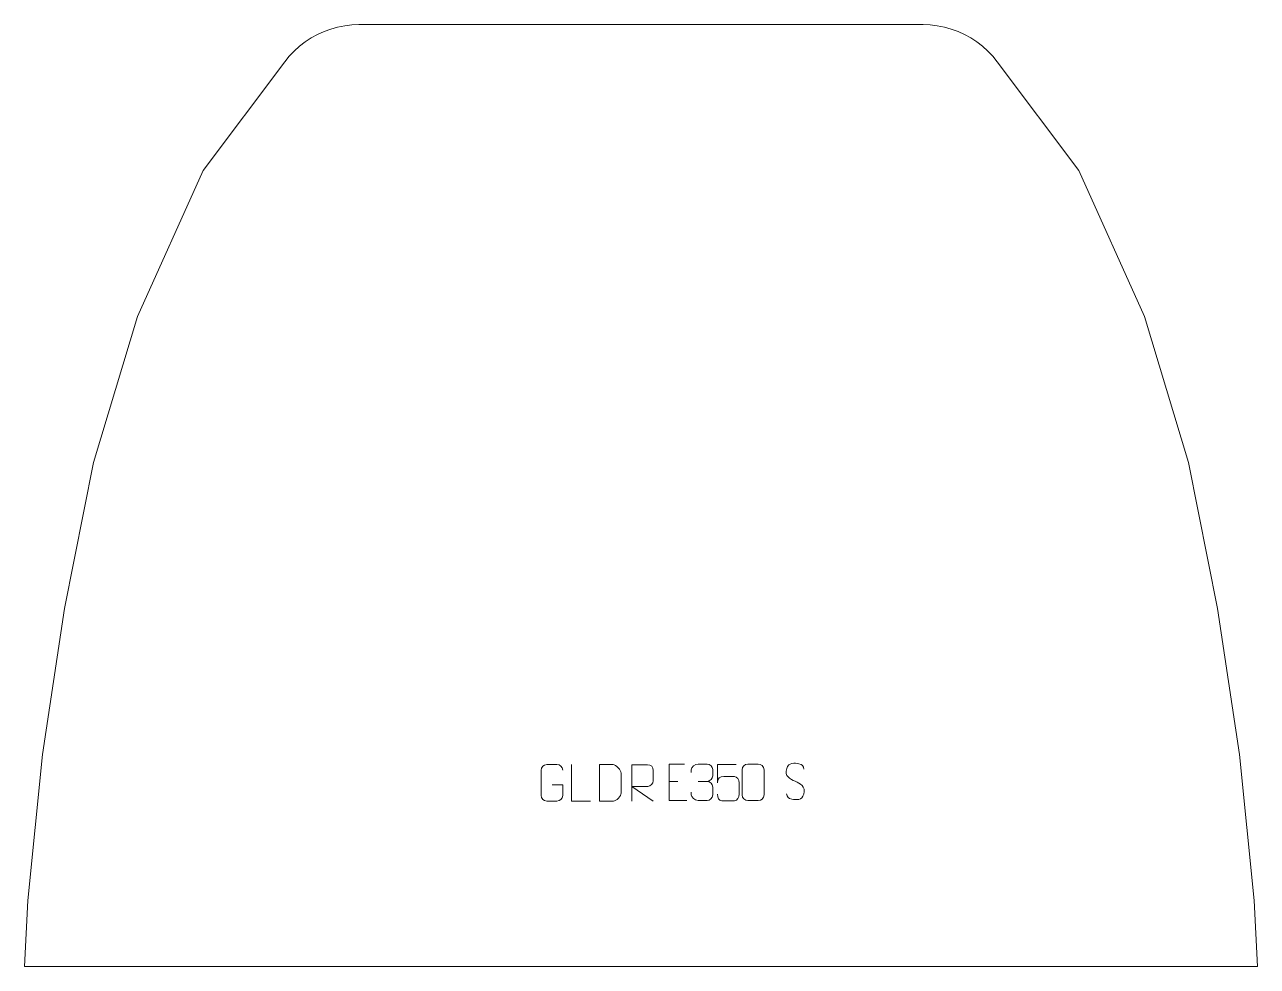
# Model space of a CAD drawing. Header units: millimetres. Extents: x -422 to 422, y 841 to 1486.
import ezdxf

# ---------------------------------------------------------------- set-up
doc = ezdxf.new("R2010")
doc.units = ezdxf.units.MM
doc.header["$MEASUREMENT"] = 0
doc.layers.add('layer 1', color=7, linetype='Continuous')

msp = doc.modelspace()

# ---------------------------------------------------------------- linework, layer by layer
at = {"layer": 'layer 1', "color": 242, "lineweight": 9}
msp.add_open_spline([(-193.2221, 1486.2488), (-193.2221, 1486.2488), (193.2234, 1486.2488), (193.2234, 1486.2488), (193.2234, 1486.2488), (193.2234, 1486.2488), (198.1292, 1486.0587), (198.1292, 1486.0587), (198.1292, 1486.0587), (198.1292, 1486.0587), (203.0064, 1485.4909), (203.0064, 1485.4909), (203.0064, 1485.4909), (203.0064, 1485.4909), (207.8245, 1484.5482), (207.8245, 1484.5482), (207.8245, 1484.5482), (207.8245, 1484.5482), (212.5569, 1483.2371), (212.5569, 1483.2371), (212.5569, 1483.2371), (212.5569, 1483.2371), (217.1735, 1481.5631), (217.1735, 1481.5631), (217.1735, 1481.5631), (217.1735, 1481.5631), (221.6452, 1479.538), (221.6452, 1479.538), (221.6452, 1479.538), (221.6452, 1479.538), (225.9493, 1477.1752), (225.9493, 1477.1752), (225.9493, 1477.1752), (225.9493, 1477.1752), (230.0567, 1474.4866), (230.0567, 1474.4866), (230.0567, 1474.4866), (230.0567, 1474.4866), (233.9454, 1471.4881), (233.9454, 1471.4881), (233.9454, 1471.4881), (233.9454, 1471.4881), (237.5907, 1468.1992), (237.5907, 1468.1992), (237.5907, 1468.1992), (237.5907, 1468.1992), (240.972, 1464.6383), (240.972, 1464.6383), (240.972, 1464.6383), (240.972, 1464.6383), (244.0675, 1460.8267), (244.0675, 1460.8267), (244.0675, 1460.8267), (244.0675, 1460.8267), (299.9998, 1386.2485), (299.9998, 1386.2485), (299.9998, 1386.2485), (299.9998, 1386.2485), (345.0006, 1286.2481), (345.0006, 1286.2481), (345.0006, 1286.2481), (345.0006, 1286.2481), (375.0002, 1186.2496), (375.0002, 1186.2496), (375.0002, 1186.2496), (375.0002, 1186.2496), (395.0006, 1086.2494), (395.0006, 1086.2494), (395.0006, 1086.2494), (395.0006, 1086.2494), (409.9999, 986.2489), (409.9999, 986.2489), (409.9999, 986.2489), (409.9999, 986.2489), (420.0005, 886.2486), (420.0005, 886.2486), (420.0005, 886.2486), (420.0005, 886.2486), (422.251, 841.2497), (422.251, 841.2497), (422.251, 841.2497), (422.251, 841.2497), (-422.2496, 841.2497), (-422.2496, 841.2497), (-422.2496, 841.2497), (-422.2496, 841.2497), (-419.9992, 886.2486), (-419.9992, 886.2486), (-419.9992, 886.2486), (-419.9992, 886.2486), (-410, 986.2489), (-410, 986.2489), (-410, 986.2489), (-410, 986.2489), (-394.9992, 1086.2494), (-394.9992, 1086.2494), (-394.9992, 1086.2494), (-394.9992, 1086.2494), (-374.9989, 1186.2496), (-374.9989, 1186.2496), (-374.9989, 1186.2496), (-374.9989, 1186.2496), (-344.9988, 1286.2481), (-344.9988, 1286.2481), (-344.9988, 1286.2481), (-344.9988, 1286.2481), (-299.9999, 1386.2485), (-299.9999, 1386.2485), (-299.9999, 1386.2485), (-299.9999, 1386.2485), (-244.0657, 1460.8267), (-244.0657, 1460.8267), (-244.0657, 1460.8267), (-244.0657, 1460.8267), (-240.9702, 1464.6383), (-240.9702, 1464.6383), (-240.9702, 1464.6383), (-240.9702, 1464.6383), (-237.5888, 1468.1992), (-237.5888, 1468.1992), (-237.5888, 1468.1992), (-237.5888, 1468.1992), (-233.944, 1471.4881), (-233.944, 1471.4881), (-233.944, 1471.4881), (-233.944, 1471.4881), (-230.0568, 1474.4866), (-230.0568, 1474.4866), (-230.0568, 1474.4866), (-230.0568, 1474.4866), (-225.9475, 1477.1752), (-225.9475, 1477.1752), (-225.9475, 1477.1752), (-225.9475, 1477.1752), (-221.6453, 1479.538), (-221.6453, 1479.538), (-221.6453, 1479.538), (-221.6453, 1479.538), (-217.1716, 1481.5631), (-217.1716, 1481.5631), (-217.1716, 1481.5631), (-217.1716, 1481.5631), (-212.5555, 1483.2371), (-212.5555, 1483.2371), (-212.5555, 1483.2371), (-212.5555, 1483.2371), (-207.8246, 1484.5482), (-207.8246, 1484.5482), (-207.8246, 1484.5482), (-207.8246, 1484.5482), (-203.0046, 1485.4909), (-203.0046, 1485.4909), (-203.0046, 1485.4909), (-203.0046, 1485.4909), (-198.1279, 1486.0587), (-198.1279, 1486.0587), (-198.1279, 1486.0587), (-198.1279, 1486.0587), (-193.2221, 1486.2488), (-193.2221, 1486.2488)], degree=3, knots=[0, 0, 0, 0, 0.02439024, 0.02439024, 0.02439024, 0.02439024, 0.04878049, 0.04878049, 0.04878049, 0.04878049, 0.07317073, 0.07317073, 0.07317073, 0.07317073, 0.09756098, 0.09756098, 0.09756098, 0.09756098, 0.12195122, 0.12195122, 0.12195122, 0.12195122, 0.14634146, 0.14634146, 0.14634146, 0.14634146, 0.17073171, 0.17073171, 0.17073171, 0.17073171, 0.19512195, 0.19512195, 0.19512195, 0.19512195, 0.2195122, 0.2195122, 0.2195122, 0.2195122, 0.24390244, 0.24390244, 0.24390244, 0.24390244, 0.26829268, 0.26829268, 0.26829268, 0.26829268, 0.29268293, 0.29268293, 0.29268293, 0.29268293, 0.31707317, 0.31707317, 0.31707317, 0.31707317, 0.34146341, 0.34146341, 0.34146341, 0.34146341, 0.36585366, 0.36585366, 0.36585366, 0.36585366, 0.3902439, 0.3902439, 0.3902439, 0.3902439, 0.41463415, 0.41463415, 0.41463415, 0.41463415, 0.43902439, 0.43902439, 0.43902439, 0.43902439, 0.46341463, 0.46341463, 0.46341463, 0.46341463, 0.48780488, 0.48780488, 0.48780488, 0.48780488, 0.51219512, 0.51219512, 0.51219512, 0.51219512, 0.53658537, 0.53658537, 0.53658537, 0.53658537, 0.56097561, 0.56097561, 0.56097561, 0.56097561, 0.58536585, 0.58536585, 0.58536585, 0.58536585, 0.6097561, 0.6097561, 0.6097561, 0.6097561, 0.63414634, 0.63414634, 0.63414634, 0.63414634, 0.65853659, 0.65853659, 0.65853659, 0.65853659, 0.68292683, 0.68292683, 0.68292683, 0.68292683, 0.70731707, 0.70731707, 0.70731707, 0.70731707, 0.73170732, 0.73170732, 0.73170732, 0.73170732, 0.75609756, 0.75609756, 0.75609756, 0.75609756, 0.7804878, 0.7804878, 0.7804878, 0.7804878, 0.80487805, 0.80487805, 0.80487805, 0.80487805, 0.82926829, 0.82926829, 0.82926829, 0.82926829, 0.85365854, 0.85365854, 0.85365854, 0.85365854, 0.87804878, 0.87804878, 0.87804878, 0.87804878, 0.90243902, 0.90243902, 0.90243902, 0.90243902, 0.92682927, 0.92682927, 0.92682927, 0.92682927, 0.95121951, 0.95121951, 0.95121951, 0.95121951, 1, 1, 1, 1], dxfattribs=at)
at = {"layer": 'layer 1', "color": 250, "lineweight": 9}
for points, knots in [([(29.8283, 979.7152), (29.8283, 979.7152), (19.3223, 979.7152), (19.3223, 979.7152), (19.3223, 979.7152), (19.3223, 979.7152), (19.3223, 954.7616), (19.3223, 954.7616), (19.3223, 954.7616), (19.3223, 954.7616), (31.4538, 954.7616), (31.4538, 954.7616)], [0, 0, 0, 0, 0.25, 0.25, 0.25, 0.25, 0.5, 0.5, 0.5, 0.5, 1, 1, 1, 1]), ([(34.3918, 974.095), (34.3918, 974.095), (34.3918, 975.9522), (34.3918, 975.9522), (34.3918, 975.9522), (34.3775, 977.6941), (37.042, 979.8122), (39.1011, 979.7895), (39.1011, 979.7895), (41.1652, 979.7895), (43.2292, 979.7895), (45.2929, 979.7895), (45.2929, 979.7895), (47.4874, 979.7983), (49.0857, 977.9515), (49.1301, 976.0394), (49.1301, 976.0394), (49.1297, 974.6043), (49.1297, 973.1692), (49.1301, 971.7337), (49.1301, 971.7337), (49.0815, 970.0802), (47.4789, 967.8502), (45.2806, 967.8602), (45.2806, 967.8602), (47.4843, 967.849), (49.0923, 966.0458), (49.1463, 963.9863), (49.1463, 963.9863), (49.1459, 962.2016), (49.1459, 960.4169), (49.1463, 958.6318), (49.1463, 958.6318), (49.1564, 956.5704), (47.1015, 954.8073), (45.2806, 954.8154), (45.2806, 954.8154), (43.2153, 954.8157), (41.1501, 954.8157), (39.0845, 954.8154), (39.0845, 954.8154), (36.9159, 954.8269), (34.3849, 957.2271), (34.3663, 958.6889), (34.3663, 958.6889), (34.3663, 958.6889), (34.3663, 960.5975), (34.3663, 960.5975)], [0, 0, 0, 0, 0.07692308, 0.07692308, 0.07692308, 0.07692308, 0.15384615, 0.15384615, 0.15384615, 0.15384615, 0.23076923, 0.23076923, 0.23076923, 0.23076923, 0.30769231, 0.30769231, 0.30769231, 0.30769231, 0.38461538, 0.38461538, 0.38461538, 0.38461538, 0.46153846, 0.46153846, 0.46153846, 0.46153846, 0.53846154, 0.53846154, 0.53846154, 0.53846154, 0.61538462, 0.61538462, 0.61538462, 0.61538462, 0.69230769, 0.69230769, 0.69230769, 0.69230769, 0.76923077, 0.76923077, 0.76923077, 0.76923077, 0.84615385, 0.84615385, 0.84615385, 0.84615385, 1, 1, 1, 1]), ([(73.1757, 979.8018), (75.5418, 979.8018), (77.9083, 979.8018), (80.2748, 979.8018), (80.2748, 979.8018), (82.2553, 979.8374), (84.2813, 978.3431), (84.3084, 975.901), (84.3084, 975.901), (84.308, 970.1436), (84.308, 964.3858), (84.3084, 958.6276), (84.3084, 958.6276), (84.1663, 956.3), (82.4599, 954.8177), (80.2748, 954.8069), (80.2748, 954.8069), (77.9024, 954.8073), (75.53, 954.8073), (73.158, 954.8069), (73.158, 954.8069), (71.1995, 954.7013), (69.1931, 956.5892), (69.2045, 958.6102), (69.2045, 958.6102), (69.2049, 964.3908), (69.2049, 970.1711), (69.2045, 975.9509), (69.2045, 975.9509), (69.2088, 978.0929), (70.9859, 979.8154), (73.1757, 979.8018)], [0, 0, 0, 0, 0.11111111, 0.11111111, 0.11111111, 0.11111111, 0.22222222, 0.22222222, 0.22222222, 0.22222222, 0.33333333, 0.33333333, 0.33333333, 0.33333333, 0.44444444, 0.44444444, 0.44444444, 0.44444444, 0.55555556, 0.55555556, 0.55555556, 0.55555556, 0.66666667, 0.66666667, 0.66666667, 0.66666667, 0.77777778, 0.77777778, 0.77777778, 0.77777778, 1, 1, 1, 1]), ([(105.6381, 968.0696), (102.1712, 969.54), (98.1658, 971.3358), (99.8021, 976.8561), (99.8021, 976.8561), (101.0291, 980.996), (105.2838, 980.6075), (108.2245, 980.0064), (108.2245, 980.0064), (110.5589, 979.5292), (111.2646, 978.316), (111.5181, 976.2319)], [0, 0, 0, 0, 0.25, 0.25, 0.25, 0.25, 0.5, 0.5, 0.5, 0.5, 1, 1, 1, 1]), ([(-60.8127, 965.4652), (-60.8127, 965.4652), (-53.6446, 965.4652), (-53.6446, 965.4652), (-53.6446, 965.4652), (-53.6446, 965.4652), (-53.6446, 958.2971), (-53.6446, 958.2971), (-53.6446, 958.2971), (-53.7843, 955.9737), (-55.4615, 954.4941), (-57.6093, 954.4833), (-57.6093, 954.4833), (-59.9411, 954.4837), (-62.2731, 954.4837), (-64.6046, 954.4833), (-64.6046, 954.4833), (-66.5295, 954.3779), (-68.5017, 956.2624), (-68.4905, 958.2797), (-68.4905, 958.2797), (-68.4901, 964.0498), (-68.4901, 969.8195), (-68.4905, 975.5888), (-68.4905, 975.5888), (-68.4863, 977.7269), (-66.7395, 979.4461), (-64.5872, 979.4327), (-64.5872, 979.4327), (-62.2615, 979.4327), (-59.9354, 979.4327), (-57.6093, 979.4327), (-57.6093, 979.4327), (-55.6626, 979.4681), (-53.6712, 977.9766), (-53.6446, 975.5389)], [0, 0, 0, 0, 0.1, 0.1, 0.1, 0.1, 0.2, 0.2, 0.2, 0.2, 0.3, 0.3, 0.3, 0.3, 0.4, 0.4, 0.4, 0.4, 0.5, 0.5, 0.5, 0.5, 0.6, 0.6, 0.6, 0.6, 0.7, 0.7, 0.7, 0.7, 0.8, 0.8, 0.8, 0.8, 1, 1, 1, 1]), ([(-34.5931, 954.4794), (-34.5931, 954.4794), (-47.5422, 954.4794), (-47.5422, 954.4794), (-47.5422, 954.4794), (-47.5422, 954.4794), (-47.5422, 979.433), (-47.5422, 979.433)], [0, 0, 0, 0, 0.33333333, 0.33333333, 0.33333333, 0.33333333, 1, 1, 1, 1]), ([(-28.4598, 954.4726), (-26.128, 954.473), (-21.1778, 954.449), (-18.8463, 954.4487), (-18.8463, 954.4487), (-16.9213, 954.3433), (-13.6027, 957.8849), (-13.6139, 959.9022), (-13.6139, 959.9022), (-13.6143, 965.6723), (-13.6143, 967.842), (-13.6139, 973.6113), (-13.6139, 973.6113), (-13.6182, 975.7494), (-16.9927, 979.4095), (-19.1451, 979.396), (-19.1451, 979.396), (-21.4708, 979.396), (-26.1951, 979.396), (-28.5212, 979.396), (-28.5212, 979.396), (-28.5208, 973.6491), (-28.4595, 960.2199), (-28.4598, 954.4726)], [0, 0, 0, 0, 0.14285714, 0.14285714, 0.14285714, 0.14285714, 0.28571429, 0.28571429, 0.28571429, 0.28571429, 0.42857143, 0.42857143, 0.42857143, 0.42857143, 0.57142857, 0.57142857, 0.57142857, 0.57142857, 0.71428571, 0.71428571, 0.71428571, 0.71428571, 1, 1, 1, 1]), ([(-6.2306, 954.3731), (-6.2306, 954.3731), (-6.2306, 979.3266), (-6.2306, 979.3266), (-6.2306, 979.3266), (-2.6358, 979.3266), (0.9597, 979.3266), (4.5549, 979.3266), (4.5549, 979.3266), (6.8802, 979.2889), (8.4375, 977.7989), (8.4334, 975.4325), (8.4334, 975.4325), (8.433, 973.397), (8.433, 970.3376), (8.4334, 968.3016), (8.4334, 968.3016), (8.4269, 966.4261), (6.6146, 964.4843), (4.6051, 964.4652), (4.6051, 964.4652), (4.6051, 964.4652), (-6.2306, 964.4652), (-6.2306, 964.4652), (-6.2306, 964.4652), (-6.2306, 964.4652), (8.4241, 954.3731), (8.4241, 954.3731)], [0, 0, 0, 0, 0.125, 0.125, 0.125, 0.125, 0.25, 0.25, 0.25, 0.25, 0.375, 0.375, 0.375, 0.375, 0.5, 0.5, 0.5, 0.5, 0.625, 0.625, 0.625, 0.625, 0.75, 0.75, 0.75, 0.75, 1, 1, 1, 1]), ([(65.1654, 979.5528), (65.1654, 979.5528), (52.3137, 979.5528), (52.3137, 979.5528), (52.3137, 979.5528), (52.314, 975.3222), (52.314, 971.0913), (52.3137, 966.8601), (52.3137, 966.8601), (52.3134, 970.1702), (53.9444, 971.242), (56.7564, 971.3025), (56.7564, 971.3025), (59.196, 971.3028), (61.6355, 971.3028), (64.0747, 971.3025), (64.0747, 971.3025), (65.7245, 971.3093), (67.1994, 968.9288), (67.2279, 966.8601), (67.2279, 966.8601), (67.2276, 964.2728), (67.2276, 961.6852), (67.2279, 959.0975), (67.2279, 959.0975), (67.2741, 957.1381), (65.7747, 954.7018), (64.1488, 954.6433), (64.1488, 954.6433), (62.1923, 954.6436), (57.2973, 954.6436), (55.3403, 954.6433), (55.3403, 954.6433), (53.4948, 954.6345), (52.3877, 956.5993), (52.3669, 959.1504)], [0, 0, 0, 0, 0.1, 0.1, 0.1, 0.1, 0.2, 0.2, 0.2, 0.2, 0.3, 0.3, 0.3, 0.3, 0.4, 0.4, 0.4, 0.4, 0.5, 0.5, 0.5, 0.5, 0.6, 0.6, 0.6, 0.6, 0.7, 0.7, 0.7, 0.7, 0.8, 0.8, 0.8, 0.8, 1, 1, 1, 1]), ([(105.6381, 968.0695), (108.9175, 966.4228), (113.0219, 964.5345), (111.5252, 959.1742), (111.5252, 959.1742), (110.3339, 954.9078), (106.3264, 955.1645), (103.2856, 955.7192), (103.2856, 955.7192), (101.0414, 956.129), (100.0451, 957.3425), (99.7367, 959.4547)], [0, 0, 0, 0, 0.25, 0.25, 0.25, 0.25, 0.5, 0.5, 0.5, 0.5, 1, 1, 1, 1])]:
    msp.add_open_spline(points, degree=3, knots=knots, dxfattribs=at)
for points in [[(19.3223, 967.8355), (19.3223, 967.8355), (25.1719, 967.8355), (25.1719, 967.8355)], [(39.1015, 967.8498), (39.1015, 967.8498), (45.2979, 967.8498), (45.2979, 967.8498)]]:
    msp.add_open_spline(points, degree=3, dxfattribs=at)

doc.saveas('drawing.dxf')
